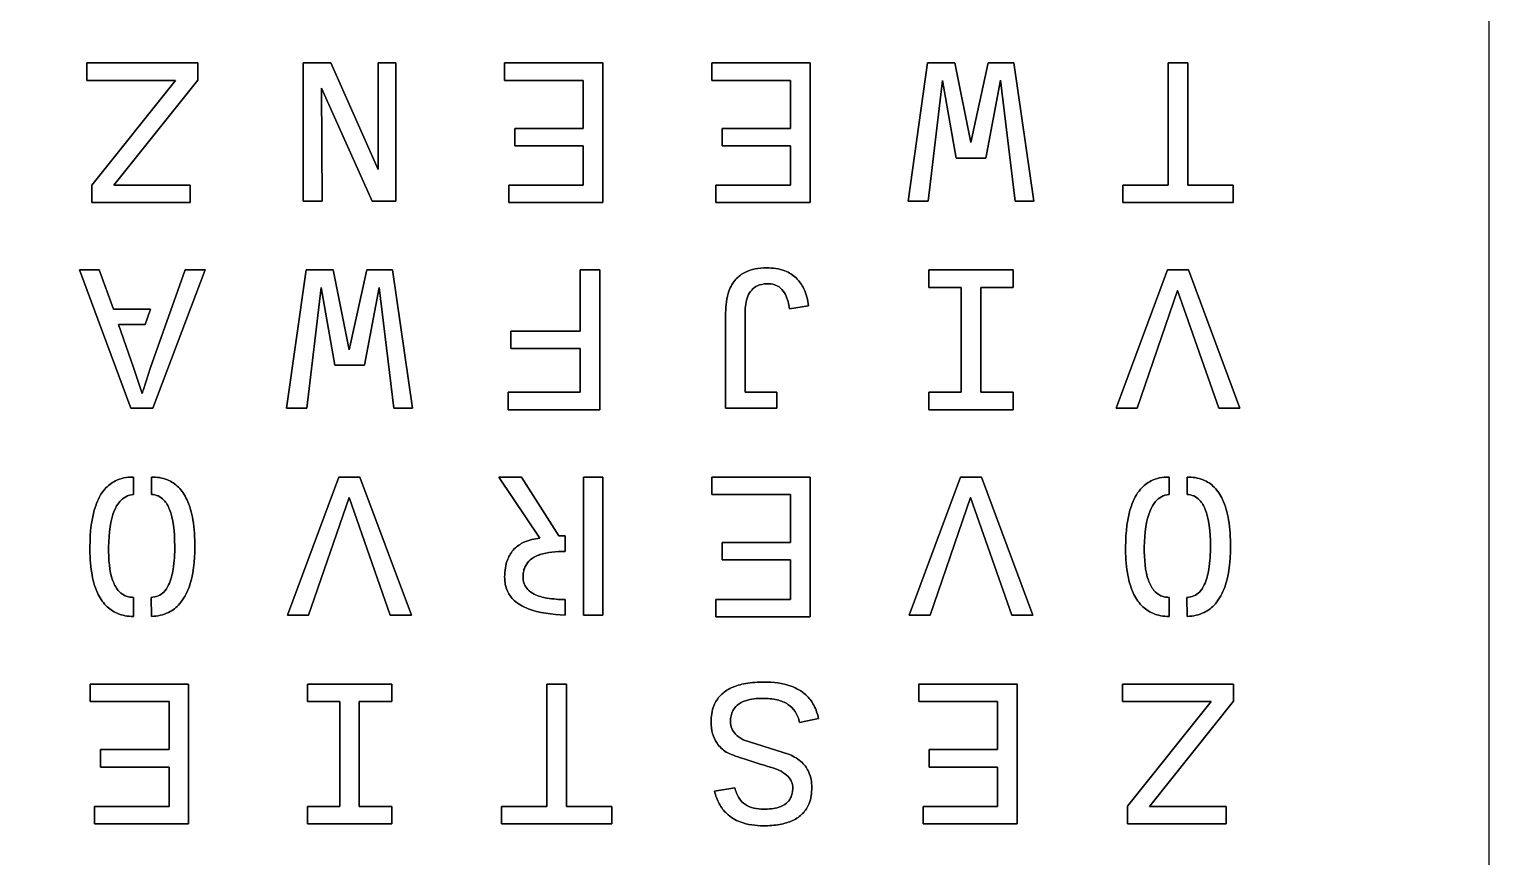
# Model space of a CAD drawing. Header units: millimetres. Extents: x -500 to 0, y -500 to 0.
# Drawn here: x -234.9 to 0, y -266.4 to -133.2 of the extents above; entities that cross this region are included whole.
import ezdxf

# ---------------------------------------------------------------- set-up
doc = ezdxf.new("R2010")
doc.units = ezdxf.units.MM
doc.layers.get('0').update_dxf_attribs({"linetype": 'CONTINUOUS'})

msp = doc.modelspace()

# ---------------------------------------------------------------- linework, layer by layer
for p, q in [((-218.54, -194.22), (-226.8, -171.98)), ((-226.8, -171.98), (-223.6, -171.98)), ((-223.6, -171.98), (-226.8, -171.98)), ((-226.8, -171.98), (-218.54, -194.22)), ((-223.6, -171.98), (-221.32, -178.27)), ((-221.32, -178.27), (-223.6, -171.98)), ((-215.38, -187.7), (-209.78, -171.98)), ((-209.78, -171.98), (-215.38, -187.7)), ((-206.55, -171.98), (-214.96, -194.22)), ((-214.96, -194.22), (-206.55, -171.98)), ((-209.78, -171.98), (-206.55, -171.98)), ((-206.55, -171.98), (-209.78, -171.98)), ((-221.32, -178.27), (-215.38, -178.27)), ((-215.38, -178.27), (-221.32, -178.27)), ((-215.38, -178.27), (-216.21, -180.74)), ((-216.21, -180.74), (-215.38, -178.27)), ((-109.45, -177.75), (-112.54, -178.26)), ((-112.54, -178.26), (-109.45, -177.75)), ((-216.21, -180.74), (-220.52, -180.74)), ((-220.52, -180.74), (-218.11, -187.7)), ((-218.11, -187.7), (-220.52, -180.74)), ((-220.52, -180.74), (-216.21, -180.74)), ((-122.81, -194.22), (-122.81, -178.9)), ((-122.81, -178.9), (-122.81, -194.22)), ((-119.67, -178.83), (-119.67, -191.65)), ((-119.67, -191.65), (-119.67, -178.83)), ((-218.11, -187.7), (-216.9, -191.2)), ((-216.9, -191.2), (-218.11, -187.7)), ((-216.51, -191.2), (-215.38, -187.7)), ((-215.38, -187.7), (-216.51, -191.2)), ((-119.67, -191.65), (-114.55, -191.65)), ((-114.55, -191.65), (-119.67, -191.65)), ((-114.55, -191.65), (-114.55, -194.22)), ((-114.55, -194.22), (-114.55, -191.65)), ((-214.96, -194.22), (-218.54, -194.22)), ((-218.54, -194.22), (-214.96, -194.22)), ((-114.55, -194.22), (-122.81, -194.22)), ((-122.81, -194.22), (-114.55, -194.22)), ((-218.11, -205.31), (-218.11, -208.11)), ((-218.11, -208.11), (-218.11, -205.31)), ((-215.21, -208.11), (-215.21, -205.31)), ((-215.21, -205.31), (-215.21, -208.11)), ((-152.7, -215.16), (-159.29, -205.31)), ((-159.29, -205.31), (-155.67, -205.31)), ((-155.67, -205.31), (-159.29, -205.31)), ((-159.29, -205.31), (-152.7, -215.16)), ((-155.67, -205.31), (-149.63, -214.79)), ((-149.63, -214.79), (-155.67, -205.31)), ((-51.45, -205.31), (-51.45, -208.11)), ((-51.45, -208.11), (-51.45, -205.31)), ((-48.54, -208.11), (-48.54, -205.31)), ((-48.54, -205.31), (-48.54, -208.11)), ((-149.63, -214.79), (-148.64, -214.79)), ((-148.64, -214.79), (-149.63, -214.79)), ((-148.64, -214.79), (-148.64, -217.28)), ((-148.64, -217.28), (-148.64, -214.79)), ((-218.11, -224.69), (-218.11, -227.76)), ((-218.11, -227.76), (-218.11, -224.69)), ((-215.21, -227.75), (-215.25, -224.69)), ((-215.25, -224.69), (-215.21, -227.75)), ((-148.64, -225.03), (-148.64, -227.53)), ((-148.64, -227.53), (-148.64, -225.03)), ((-51.45, -224.69), (-51.45, -227.76)), ((-51.45, -227.76), (-51.45, -224.69)), ((-48.54, -227.75), (-48.59, -224.69)), ((-48.59, -224.69), (-48.54, -227.75)), ((-107.86, -244.21), (-110.9, -244.83)), ((-110.9, -244.83), (-107.86, -244.21)), ((-119.97, -247.61), (-112.55, -249.99)), ((-112.55, -249.99), (-119.97, -247.61)), ((-124.61, -255.89), (-121.32, -255.32)), ((-121.32, -255.32), (-124.61, -255.89))]:
    msp.add_line(p, q)
for points in [[(-500, 0), (0, 0), (0, -500), (-500, -500)], [(0, 0), (0, -500), (-500, -500), (-500, 0)], [(-207.76, -138.64), (-225.6, -138.64), (-225.6, -141.46), (-211.33, -141.46), (-224.82, -158.31), (-224.82, -161.15), (-208.96, -161.15), (-208.96, -158.34), (-221.24, -158.34), (-207.76, -141.41)], [(-225.6, -138.64), (-207.76, -138.64), (-207.76, -141.41), (-221.24, -158.34), (-208.96, -158.34), (-208.96, -161.15), (-224.82, -161.15), (-224.82, -158.31), (-211.33, -141.46), (-225.6, -141.46)], [(-178.74, -155.81), (-186.33, -138.64), (-190.79, -138.64), (-190.79, -160.89), (-187.76, -160.89), (-187.86, -142.72), (-179.71, -160.89), (-175.89, -160.89), (-175.89, -138.64), (-178.72, -138.64)], [(-186.33, -138.64), (-178.74, -155.81), (-178.72, -138.64), (-175.89, -138.64), (-175.89, -160.89), (-179.71, -160.89), (-187.86, -142.72), (-187.76, -160.89), (-190.79, -160.89), (-190.79, -138.64)], [(-142.55, -161.15), (-142.55, -138.64), (-158.38, -138.64), (-158.38, -141.46), (-145.71, -141.46), (-145.71, -149.19), (-156.72, -149.19), (-156.72, -152.01), (-145.71, -152.01), (-145.71, -158.34), (-157.71, -158.34), (-157.71, -161.15)], [(-142.55, -138.64), (-142.55, -161.15), (-157.71, -161.15), (-157.71, -158.34), (-145.71, -158.34), (-145.71, -152.01), (-156.72, -152.01), (-156.72, -149.19), (-145.71, -149.19), (-145.71, -141.46), (-158.38, -141.46), (-158.38, -138.64)], [(-109.22, -161.15), (-109.22, -138.64), (-125.05, -138.64), (-125.05, -141.46), (-112.37, -141.46), (-112.37, -149.19), (-123.39, -149.19), (-123.39, -152.01), (-112.37, -152.01), (-112.37, -158.34), (-124.38, -158.34), (-124.38, -161.15)], [(-109.22, -138.64), (-109.22, -161.15), (-124.38, -161.15), (-124.38, -158.34), (-112.37, -158.34), (-112.37, -152.01), (-123.39, -152.01), (-123.39, -149.19), (-112.37, -149.19), (-112.37, -141.46), (-125.05, -141.46), (-125.05, -138.64)], [(-85.94, -138.64), (-90.32, -138.64), (-93.46, -160.89), (-90.23, -160.89), (-87.91, -141.48), (-85.7, -154), (-80.92, -154), (-78.56, -141.45), (-76.22, -160.89), (-73.22, -160.89), (-76.44, -138.64), (-80.56, -138.64), (-83.37, -151.49)], [(-90.32, -138.64), (-85.94, -138.64), (-83.37, -151.49), (-80.56, -138.64), (-76.44, -138.64), (-73.22, -160.89), (-76.22, -160.89), (-78.56, -141.45), (-80.92, -154), (-85.7, -154), (-87.91, -141.48), (-90.23, -160.89), (-93.46, -160.89)], [(-51.58, -138.64), (-51.58, -158.34), (-58.88, -158.34), (-58.88, -161.15), (-41.14, -161.15), (-41.14, -158.34), (-48.44, -158.34), (-48.44, -138.64)], [(-51.58, -158.34), (-51.58, -138.64), (-48.44, -138.64), (-48.44, -158.34), (-41.14, -158.34), (-41.14, -161.15), (-58.88, -161.15), (-58.88, -158.34)], [(-185.94, -171.98), (-190.32, -171.98), (-193.46, -194.22), (-190.23, -194.22), (-187.91, -174.81), (-185.7, -187.33), (-180.92, -187.33), (-178.56, -174.78), (-176.22, -194.22), (-173.22, -194.22), (-176.44, -171.98), (-180.56, -171.98), (-183.37, -184.82)], [(-190.32, -171.98), (-185.94, -171.98), (-183.37, -184.82), (-180.56, -171.98), (-176.44, -171.98), (-173.22, -194.22), (-176.22, -194.22), (-178.56, -174.78), (-180.92, -187.33), (-185.7, -187.33), (-187.91, -174.81), (-190.23, -194.22), (-193.46, -194.22)], [(-146.24, -184.64), (-146.24, -191.67), (-157.78, -191.67), (-157.78, -194.49), (-143.08, -194.49), (-143.08, -171.98), (-146.24, -171.98), (-146.24, -181.82), (-157.38, -181.82), (-157.38, -184.64)], [(-146.24, -191.67), (-146.24, -184.64), (-157.38, -184.64), (-157.38, -181.82), (-146.24, -181.82), (-146.24, -171.98), (-143.08, -171.98), (-143.08, -194.49), (-157.78, -194.49), (-157.78, -191.67)], [(-90.12, -194.49), (-76.55, -194.49), (-76.55, -191.67), (-81.76, -191.67), (-81.76, -174.79), (-76.55, -174.79), (-76.55, -171.98), (-90.12, -171.98), (-90.12, -174.79), (-84.91, -174.79), (-84.91, -191.67), (-90.12, -191.67)], [(-76.55, -194.49), (-90.12, -194.49), (-90.12, -191.67), (-84.91, -191.67), (-84.91, -174.79), (-90.12, -174.79), (-90.12, -171.98), (-76.55, -171.98), (-76.55, -174.79), (-81.76, -174.79), (-81.76, -191.67), (-76.55, -191.67)], [(-48.31, -171.98), (-51.71, -171.98), (-59.96, -194.22), (-56.59, -194.22), (-50.07, -175.29), (-43.43, -194.22), (-40.05, -194.22)], [(-51.71, -171.98), (-48.31, -171.98), (-40.05, -194.22), (-43.43, -194.22), (-50.07, -175.29), (-56.59, -194.22), (-59.96, -194.22)], [(-181.65, -205.31), (-185.04, -205.31), (-193.3, -227.56), (-189.92, -227.56), (-183.4, -208.63), (-176.77, -227.56), (-173.38, -227.56)], [(-185.04, -205.31), (-181.65, -205.31), (-173.38, -227.56), (-176.77, -227.56), (-183.4, -208.63), (-189.92, -227.56), (-193.3, -227.56)], [(-142.55, -205.31), (-145.68, -205.31), (-145.68, -227.56), (-142.55, -227.56)], [(-145.68, -205.31), (-142.55, -205.31), (-142.55, -227.56), (-145.68, -227.56)], [(-109.22, -227.82), (-109.22, -205.31), (-125.05, -205.31), (-125.05, -208.12), (-112.37, -208.12), (-112.37, -215.86), (-123.39, -215.86), (-123.39, -218.67), (-112.37, -218.67), (-112.37, -225.01), (-124.38, -225.01), (-124.38, -227.82)], [(-109.22, -205.31), (-109.22, -227.82), (-124.38, -227.82), (-124.38, -225.01), (-112.37, -225.01), (-112.37, -218.67), (-123.39, -218.67), (-123.39, -215.86), (-112.37, -215.86), (-112.37, -208.12), (-125.05, -208.12), (-125.05, -205.31)], [(-81.65, -205.31), (-85.04, -205.31), (-93.3, -227.56), (-89.92, -227.56), (-83.4, -208.63), (-76.77, -227.56), (-73.38, -227.56)], [(-85.04, -205.31), (-81.65, -205.31), (-73.38, -227.56), (-76.77, -227.56), (-83.4, -208.63), (-89.92, -227.56), (-93.3, -227.56)], [(-209.22, -261.15), (-209.22, -238.64), (-225.05, -238.64), (-225.05, -241.46), (-212.37, -241.46), (-212.37, -249.19), (-223.39, -249.19), (-223.39, -252.01), (-212.37, -252.01), (-212.37, -258.34), (-224.38, -258.34), (-224.38, -261.15)], [(-209.22, -238.64), (-209.22, -261.15), (-224.38, -261.15), (-224.38, -258.34), (-212.37, -258.34), (-212.37, -252.01), (-223.39, -252.01), (-223.39, -249.19), (-212.37, -249.19), (-212.37, -241.46), (-225.05, -241.46), (-225.05, -238.64)], [(-190.12, -261.15), (-176.55, -261.15), (-176.55, -258.34), (-181.76, -258.34), (-181.76, -241.46), (-176.55, -241.46), (-176.55, -238.64), (-190.12, -238.64), (-190.12, -241.46), (-184.91, -241.46), (-184.91, -258.34), (-190.12, -258.34)], [(-176.55, -261.15), (-190.12, -261.15), (-190.12, -258.34), (-184.91, -258.34), (-184.91, -241.46), (-190.12, -241.46), (-190.12, -238.64), (-176.55, -238.64), (-176.55, -241.46), (-181.76, -241.46), (-181.76, -258.34), (-176.55, -258.34)], [(-151.58, -238.64), (-151.58, -258.34), (-158.88, -258.34), (-158.88, -261.15), (-141.14, -261.15), (-141.14, -258.34), (-148.44, -258.34), (-148.44, -238.64)], [(-151.58, -258.34), (-151.58, -238.64), (-148.44, -238.64), (-148.44, -258.34), (-141.14, -258.34), (-141.14, -261.15), (-158.88, -261.15), (-158.88, -258.34)], [(-75.89, -261.15), (-75.89, -238.64), (-91.71, -238.64), (-91.71, -241.46), (-79.04, -241.46), (-79.04, -249.19), (-90.05, -249.19), (-90.05, -252.01), (-79.04, -252.01), (-79.04, -258.34), (-91.04, -258.34), (-91.04, -261.15)], [(-75.89, -238.64), (-75.89, -261.15), (-91.04, -261.15), (-91.04, -258.34), (-79.04, -258.34), (-79.04, -252.01), (-90.05, -252.01), (-90.05, -249.19), (-79.04, -249.19), (-79.04, -241.46), (-91.71, -241.46), (-91.71, -238.64)], [(-41.09, -238.64), (-58.93, -238.64), (-58.93, -241.46), (-44.66, -241.46), (-58.15, -258.31), (-58.15, -261.15), (-42.29, -261.15), (-42.29, -258.34), (-54.58, -258.34), (-41.09, -241.41)], [(-58.93, -238.64), (-41.09, -238.64), (-41.09, -241.41), (-54.58, -258.34), (-42.29, -258.34), (-42.29, -261.15), (-58.15, -261.15), (-58.15, -258.31), (-44.66, -241.46), (-58.93, -241.46)]]:
    msp.add_lwpolyline(points, close=True)
for points, knots in [([(-122.81, -178.9), (-122.81, -177.72), (-122.67, -176.48), (-122.02, -174.67), (-121.66, -174.02), (-120.72, -172.99), (-120.2, -172.61), (-119.13, -172.09), (-118.6, -171.92), (-117.46, -171.7), (-116.83, -171.65), (-116.21, -171.65)], [0, 0, 0, 0, 0.353355, 0.353355, 0.576738, 0.576738, 0.772105, 0.772105, 0.93553, 0.93553, 1.12124, 1.12124, 1.12124, 1.12124]), ([(-116.21, -171.65), (-116.83, -171.65), (-117.46, -171.7), (-118.6, -171.92), (-119.13, -172.09), (-120.2, -172.61), (-120.72, -172.99), (-121.66, -174.02), (-122.02, -174.67), (-122.67, -176.48), (-122.81, -177.72), (-122.81, -178.9)], [-1.12124, -1.12124, -1.12124, -1.12124, -0.93553, -0.93553, -0.772105, -0.772105, -0.576738, -0.576738, -0.353355, -0.353355, 0, 0, 0, 0]), ([(-116.21, -171.65), (-115.21, -171.64), (-114.2, -171.77), (-112.59, -172.39), (-111.99, -172.77), (-110.95, -173.77), (-110.54, -174.36), (-109.83, -175.87), (-109.59, -176.81), (-109.45, -177.75)], [0, 0, 0, 0, 0.298988, 0.298988, 0.516738, 0.516738, 0.73238, 0.73238, 1.016017, 1.016017, 1.016017, 1.016017]), ([(-109.45, -177.75), (-109.59, -176.81), (-109.83, -175.87), (-110.54, -174.36), (-110.95, -173.77), (-111.99, -172.77), (-112.59, -172.39), (-114.2, -171.77), (-115.21, -171.64), (-116.21, -171.65)], [-1.016017, -1.016017, -1.016017, -1.016017, -0.73238, -0.73238, -0.516738, -0.516738, -0.298988, -0.298988, 0, 0, 0, 0]), ([(-116.23, -174.21), (-116.73, -174.23), (-117.23, -174.33), (-118.04, -174.7), (-118.35, -174.92), (-118.89, -175.51), (-119.09, -175.85), (-119.56, -177), (-119.67, -177.91), (-119.67, -178.83)], [0, 0, 0, 0, 0.1504448, 0.1504448, 0.2669696, 0.2669696, 0.3880434, 0.3880434, 0.6371017, 0.6371017, 0.6371017, 0.6371017]), ([(-119.67, -178.83), (-119.67, -177.91), (-119.56, -177), (-119.09, -175.85), (-118.89, -175.51), (-118.35, -174.92), (-118.04, -174.7), (-117.23, -174.33), (-116.73, -174.23), (-116.23, -174.21)], [-0.6371017, -0.6371017, -0.6371017, -0.6371017, -0.3880434, -0.3880434, -0.2669696, -0.2669696, -0.1504448, -0.1504448, 0, 0, 0, 0]), ([(-112.54, -178.26), (-112.64, -177.49), (-112.83, -176.66), (-113.39, -175.56), (-113.65, -175.19), (-114.25, -174.65), (-114.56, -174.48), (-115.33, -174.22), (-115.78, -174.18), (-116.23, -174.21)], [0, 0, 0, 0, 0.234979, 0.234979, 0.3687896, 0.3687896, 0.4771849, 0.4771849, 0.6116987, 0.6116987, 0.6116987, 0.6116987]), ([(-116.23, -174.21), (-115.78, -174.18), (-115.33, -174.22), (-114.56, -174.48), (-114.25, -174.65), (-113.65, -175.19), (-113.39, -175.56), (-112.83, -176.66), (-112.64, -177.49), (-112.54, -178.26)], [-0.6116987, -0.6116987, -0.6116987, -0.6116987, -0.4771849, -0.4771849, -0.3687896, -0.3687896, -0.234979, -0.234979, 0, 0, 0, 0]), ([(-216.9, -191.2), (-216.87, -191.32), (-216.83, -191.46), (-216.76, -191.67), (-216.73, -191.77), (-216.71, -191.85)], [0, 0, 0, 0, 0.0390225, 0.0390225, 0.06417318, 0.06417318, 0.06417318, 0.06417318]), ([(-216.71, -191.85), (-216.73, -191.77), (-216.76, -191.67), (-216.83, -191.46), (-216.87, -191.32), (-216.9, -191.2)], [-0.06417318, -0.06417318, -0.06417318, -0.06417318, -0.0390225, -0.0390225, 0, 0, 0, 0]), ([(-216.71, -191.85), (-216.68, -191.77), (-216.65, -191.67), (-216.58, -191.46), (-216.54, -191.32), (-216.51, -191.2)], [0, 0, 0, 0, 0.02550692, 0.02550692, 0.06508214, 0.06508214, 0.06508214, 0.06508214]), ([(-216.51, -191.2), (-216.54, -191.32), (-216.58, -191.46), (-216.65, -191.67), (-216.68, -191.77), (-216.71, -191.85)], [-0.06508214, -0.06508214, -0.06508214, -0.06508214, -0.02550692, -0.02550692, 0, 0, 0, 0]), ([(-225.11, -216.54), (-225.1, -214.21), (-224.86, -211.87), (-223.84, -208.97), (-223.38, -208.04), (-222.23, -206.72), (-221.66, -206.26), (-220.57, -205.72), (-220.12, -205.57), (-219.15, -205.36), (-218.63, -205.31), (-218.11, -205.31)], [0, 0, 0, 0, 0.69918, 0.69918, 1.043114, 1.043114, 1.293867, 1.293867, 1.456704, 1.456704, 1.632439, 1.632439, 1.632439, 1.632439]), ([(-218.11, -205.31), (-218.63, -205.31), (-219.15, -205.36), (-220.12, -205.57), (-220.57, -205.72), (-221.66, -206.26), (-222.23, -206.72), (-223.38, -208.04), (-223.84, -208.97), (-224.86, -211.87), (-225.1, -214.21), (-225.11, -216.54)], [-1.632439, -1.632439, -1.632439, -1.632439, -1.456704, -1.456704, -1.293867, -1.293867, -1.043114, -1.043114, -0.69918, -0.69918, 0, 0, 0, 0]), ([(-215.21, -205.31), (-214.33, -205.31), (-213.46, -205.44), (-211.97, -206.05), (-211.38, -206.44), (-210.29, -207.52), (-209.86, -208.19), (-209.03, -209.93), (-208.73, -211.08), (-208.3, -213.61), (-208.22, -215.11), (-208.23, -216.54)], [0, 0, 0, 0, 0.263516, 0.263516, 0.482109, 0.482109, 0.720804, 0.720804, 1.061313, 1.061313, 1.492251, 1.492251, 1.492251, 1.492251]), ([(-208.23, -216.54), (-208.22, -215.11), (-208.3, -213.61), (-208.73, -211.08), (-209.03, -209.93), (-209.86, -208.19), (-210.29, -207.52), (-211.38, -206.44), (-211.97, -206.05), (-213.46, -205.44), (-214.33, -205.31), (-215.21, -205.31)], [-1.492251, -1.492251, -1.492251, -1.492251, -1.061313, -1.061313, -0.720804, -0.720804, -0.482109, -0.482109, -0.263516, -0.263516, 0, 0, 0, 0]), ([(-58.45, -216.54), (-58.43, -214.21), (-58.2, -211.87), (-57.18, -208.97), (-56.71, -208.04), (-55.56, -206.72), (-55, -206.26), (-53.91, -205.72), (-53.46, -205.57), (-52.48, -205.36), (-51.96, -205.31), (-51.45, -205.31)], [0, 0, 0, 0, 0.69918, 0.69918, 1.043114, 1.043114, 1.293867, 1.293867, 1.456704, 1.456704, 1.632439, 1.632439, 1.632439, 1.632439]), ([(-51.45, -205.31), (-51.96, -205.31), (-52.48, -205.36), (-53.46, -205.57), (-53.91, -205.72), (-55, -206.26), (-55.56, -206.72), (-56.71, -208.04), (-57.18, -208.97), (-58.2, -211.87), (-58.43, -214.21), (-58.45, -216.54)], [-1.632439, -1.632439, -1.632439, -1.632439, -1.456704, -1.456704, -1.293867, -1.293867, -1.043114, -1.043114, -0.69918, -0.69918, 0, 0, 0, 0]), ([(-48.54, -205.31), (-47.67, -205.31), (-46.79, -205.44), (-45.3, -206.05), (-44.71, -206.44), (-43.63, -207.52), (-43.19, -208.19), (-42.36, -209.93), (-42.06, -211.08), (-41.63, -213.61), (-41.56, -215.11), (-41.56, -216.54)], [0, 0, 0, 0, 0.263516, 0.263516, 0.482109, 0.482109, 0.720804, 0.720804, 1.061313, 1.061313, 1.492251, 1.492251, 1.492251, 1.492251]), ([(-41.56, -216.54), (-41.56, -215.11), (-41.63, -213.61), (-42.06, -211.08), (-42.36, -209.93), (-43.19, -208.19), (-43.63, -207.52), (-44.71, -206.44), (-45.3, -206.05), (-46.79, -205.44), (-47.67, -205.31), (-48.54, -205.31)], [-1.492251, -1.492251, -1.492251, -1.492251, -1.061313, -1.061313, -0.720804, -0.720804, -0.482109, -0.482109, -0.263516, -0.263516, 0, 0, 0, 0]), ([(-218.11, -208.11), (-218.55, -208.16), (-218.96, -208.27), (-219.72, -208.68), (-220.04, -208.95), (-220.69, -209.7), (-220.97, -210.22), (-221.8, -212.24), (-222.07, -214.26), (-222.1, -216.59)], [0, 0, 0, 0, 0.1315762, 0.1315762, 0.2578785, 0.2578785, 0.4298656, 0.4298656, 0.9131608, 0.9131608, 0.9131608, 0.9131608]), ([(-222.1, -216.59), (-222.07, -214.26), (-221.8, -212.24), (-220.97, -210.22), (-220.69, -209.7), (-220.04, -208.95), (-219.72, -208.68), (-218.96, -208.27), (-218.55, -208.16), (-218.11, -208.11)], [-0.9131608, -0.9131608, -0.9131608, -0.9131608, -0.4298656, -0.4298656, -0.2578785, -0.2578785, -0.1315762, -0.1315762, 0, 0, 0, 0]), ([(-211.46, -216.42), (-211.47, -214.06), (-211.71, -212), (-212.52, -209.98), (-212.81, -209.45), (-213.47, -208.75), (-213.77, -208.52), (-214.46, -208.21), (-214.83, -208.13), (-215.21, -208.11)], [0, 0, 0, 0, 0.709158, 0.709158, 0.969419, 0.969419, 1.138284, 1.138284, 1.307456, 1.307456, 1.307456, 1.307456]), ([(-215.21, -208.11), (-214.83, -208.13), (-214.46, -208.21), (-213.77, -208.52), (-213.47, -208.75), (-212.81, -209.45), (-212.52, -209.98), (-211.71, -212), (-211.47, -214.06), (-211.46, -216.42)], [-1.307456, -1.307456, -1.307456, -1.307456, -1.138284, -1.138284, -0.969419, -0.969419, -0.709158, -0.709158, 0, 0, 0, 0]), ([(-51.45, -208.11), (-51.88, -208.16), (-52.3, -208.27), (-53.05, -208.68), (-53.37, -208.95), (-54.02, -209.7), (-54.3, -210.22), (-55.13, -212.24), (-55.4, -214.26), (-55.44, -216.59)], [0, 0, 0, 0, 0.1315762, 0.1315762, 0.2578785, 0.2578785, 0.4298656, 0.4298656, 0.9131608, 0.9131608, 0.9131608, 0.9131608]), ([(-55.44, -216.59), (-55.4, -214.26), (-55.13, -212.24), (-54.3, -210.22), (-54.02, -209.7), (-53.37, -208.95), (-53.05, -208.68), (-52.3, -208.27), (-51.88, -208.16), (-51.45, -208.11)], [-0.9131608, -0.9131608, -0.9131608, -0.9131608, -0.4298656, -0.4298656, -0.2578785, -0.2578785, -0.1315762, -0.1315762, 0, 0, 0, 0]), ([(-44.8, -216.42), (-44.8, -214.06), (-45.04, -212), (-45.85, -209.98), (-46.15, -209.45), (-46.81, -208.75), (-47.11, -208.52), (-47.8, -208.21), (-48.16, -208.13), (-48.54, -208.11)], [0, 0, 0, 0, 0.709158, 0.709158, 0.969419, 0.969419, 1.138284, 1.138284, 1.307456, 1.307456, 1.307456, 1.307456]), ([(-48.54, -208.11), (-48.16, -208.13), (-47.8, -208.21), (-47.11, -208.52), (-46.81, -208.75), (-46.15, -209.45), (-45.85, -209.98), (-45.04, -212), (-44.8, -214.06), (-44.8, -216.42)], [-1.307456, -1.307456, -1.307456, -1.307456, -1.138284, -1.138284, -0.969419, -0.969419, -0.709158, -0.709158, 0, 0, 0, 0]), ([(-158.37, -221.4), (-158.36, -220.44), (-158.23, -219.45), (-157.63, -217.93), (-157.28, -217.37), (-156.37, -216.43), (-155.85, -216.08), (-154.47, -215.44), (-153.58, -215.25), (-152.7, -215.16)], [0, 0, 0, 0, 0.2891878, 0.2891878, 0.4897774, 0.4897774, 0.6806888, 0.6806888, 0.9457336, 0.9457336, 0.9457336, 0.9457336]), ([(-152.7, -215.16), (-153.58, -215.25), (-154.47, -215.44), (-155.85, -216.08), (-156.37, -216.43), (-157.28, -217.37), (-157.63, -217.93), (-158.23, -219.45), (-158.36, -220.44), (-158.37, -221.4)], [-0.9457336, -0.9457336, -0.9457336, -0.9457336, -0.6806888, -0.6806888, -0.4897774, -0.4897774, -0.2891878, -0.2891878, 0, 0, 0, 0]), ([(-218.11, -227.76), (-219.01, -227.75), (-219.9, -227.6), (-221.42, -226.95), (-222.02, -226.53), (-223.12, -225.4), (-223.56, -224.69), (-224.36, -222.94), (-224.65, -221.82), (-225.05, -219.36), (-225.12, -217.92), (-225.11, -216.54)], [0, 0, 0, 0, 0.270083, 0.270083, 0.495004, 0.495004, 0.742265, 0.742265, 1.074385, 1.074385, 1.489783, 1.489783, 1.489783, 1.489783]), ([(-225.11, -216.54), (-225.12, -217.92), (-225.05, -219.36), (-224.65, -221.82), (-224.36, -222.94), (-223.56, -224.69), (-223.12, -225.4), (-222.02, -226.53), (-221.42, -226.95), (-219.9, -227.6), (-219.01, -227.75), (-218.11, -227.76)], [-1.489783, -1.489783, -1.489783, -1.489783, -1.074385, -1.074385, -0.742265, -0.742265, -0.495004, -0.495004, -0.270083, -0.270083, 0, 0, 0, 0]), ([(-222.1, -216.59), (-222.13, -218.6), (-221.96, -220.49), (-221.25, -222.52), (-220.96, -223.09), (-220.29, -223.88), (-219.97, -224.15), (-219.37, -224.46), (-219.14, -224.54), (-218.64, -224.65), (-218.38, -224.68), (-218.11, -224.69)], [0, 0, 0, 0, 0.604801, 0.604801, 0.848009, 0.848009, 1.014454, 1.014454, 1.112335, 1.112335, 1.215922, 1.215922, 1.215922, 1.215922]), ([(-218.11, -224.69), (-218.38, -224.68), (-218.64, -224.65), (-219.14, -224.54), (-219.37, -224.46), (-219.97, -224.15), (-220.29, -223.88), (-220.96, -223.09), (-221.25, -222.52), (-221.96, -220.49), (-222.13, -218.6), (-222.1, -216.59)], [-1.215922, -1.215922, -1.215922, -1.215922, -1.112335, -1.112335, -1.014454, -1.014454, -0.848009, -0.848009, -0.604801, -0.604801, 0, 0, 0, 0]), ([(-215.25, -224.69), (-214.86, -224.68), (-214.48, -224.6), (-213.78, -224.3), (-213.49, -224.09), (-212.91, -223.5), (-212.66, -223.1), (-212.08, -221.92), (-211.86, -221.01), (-211.52, -218.96), (-211.46, -217.64), (-211.46, -216.42)], [0, 0, 0, 0, 0.1184681, 0.1184681, 0.2271171, 0.2271171, 0.3658479, 0.3658479, 0.6229708, 0.6229708, 0.9919335, 0.9919335, 0.9919335, 0.9919335]), ([(-211.46, -216.42), (-211.46, -217.64), (-211.52, -218.96), (-211.86, -221.01), (-212.08, -221.92), (-212.66, -223.1), (-212.91, -223.5), (-213.49, -224.09), (-213.78, -224.3), (-214.48, -224.6), (-214.86, -224.68), (-215.25, -224.69)], [-0.9919335, -0.9919335, -0.9919335, -0.9919335, -0.6229708, -0.6229708, -0.3658479, -0.3658479, -0.2271171, -0.2271171, -0.1184681, -0.1184681, 0, 0, 0, 0]), ([(-208.23, -216.54), (-208.24, -218.83), (-208.48, -221.12), (-209.51, -224.01), (-209.99, -224.94), (-211.18, -226.3), (-211.77, -226.77), (-212.88, -227.31), (-213.31, -227.46), (-214.23, -227.68), (-214.72, -227.74), (-215.21, -227.75)], [0, 0, 0, 0, 0.686639, 0.686639, 1.035452, 1.035452, 1.296115, 1.296115, 1.450915, 1.450915, 1.616991, 1.616991, 1.616991, 1.616991]), ([(-215.21, -227.75), (-214.72, -227.74), (-214.23, -227.68), (-213.31, -227.46), (-212.88, -227.31), (-211.77, -226.77), (-211.18, -226.3), (-209.99, -224.94), (-209.51, -224.01), (-208.48, -221.12), (-208.24, -218.83), (-208.23, -216.54)], [-1.616991, -1.616991, -1.616991, -1.616991, -1.450915, -1.450915, -1.296115, -1.296115, -1.035452, -1.035452, -0.686639, -0.686639, 0, 0, 0, 0]), ([(-148.64, -217.28), (-150.07, -217.27), (-151.5, -217.4), (-153.25, -218), (-153.8, -218.27), (-154.58, -218.94), (-154.84, -219.27), (-155.16, -219.89), (-155.25, -220.14), (-155.37, -220.67), (-155.41, -220.95), (-155.41, -221.24)], [0, 0, 0, 0, 0.4268737, 0.4268737, 0.6296497, 0.6296497, 0.776579, 0.776579, 0.8667437, 0.8667437, 0.9633916, 0.9633916, 0.9633916, 0.9633916]), ([(-155.41, -221.24), (-155.41, -220.95), (-155.37, -220.67), (-155.25, -220.14), (-155.16, -219.89), (-154.84, -219.27), (-154.58, -218.94), (-153.8, -218.27), (-153.25, -218), (-151.5, -217.4), (-150.07, -217.27), (-148.64, -217.28)], [-0.9633916, -0.9633916, -0.9633916, -0.9633916, -0.8667437, -0.8667437, -0.776579, -0.776579, -0.6296497, -0.6296497, -0.4268737, -0.4268737, 0, 0, 0, 0]), ([(-51.45, -227.76), (-52.35, -227.75), (-53.24, -227.6), (-54.75, -226.95), (-55.36, -226.53), (-56.45, -225.4), (-56.89, -224.69), (-57.69, -222.94), (-57.98, -221.82), (-58.38, -219.36), (-58.46, -217.92), (-58.45, -216.54)], [0, 0, 0, 0, 0.270083, 0.270083, 0.495004, 0.495004, 0.742265, 0.742265, 1.074385, 1.074385, 1.489783, 1.489783, 1.489783, 1.489783]), ([(-58.45, -216.54), (-58.46, -217.92), (-58.38, -219.36), (-57.98, -221.82), (-57.69, -222.94), (-56.89, -224.69), (-56.45, -225.4), (-55.36, -226.53), (-54.75, -226.95), (-53.24, -227.6), (-52.35, -227.75), (-51.45, -227.76)], [-1.489783, -1.489783, -1.489783, -1.489783, -1.074385, -1.074385, -0.742265, -0.742265, -0.495004, -0.495004, -0.270083, -0.270083, 0, 0, 0, 0]), ([(-55.44, -216.59), (-55.46, -218.6), (-55.3, -220.49), (-54.58, -222.52), (-54.29, -223.09), (-53.62, -223.88), (-53.3, -224.15), (-52.7, -224.46), (-52.47, -224.54), (-51.97, -224.65), (-51.71, -224.68), (-51.45, -224.69)], [0, 0, 0, 0, 0.604801, 0.604801, 0.848009, 0.848009, 1.014454, 1.014454, 1.112335, 1.112335, 1.215922, 1.215922, 1.215922, 1.215922]), ([(-51.45, -224.69), (-51.71, -224.68), (-51.97, -224.65), (-52.47, -224.54), (-52.7, -224.46), (-53.3, -224.15), (-53.62, -223.88), (-54.29, -223.09), (-54.58, -222.52), (-55.3, -220.49), (-55.46, -218.6), (-55.44, -216.59)], [-1.215922, -1.215922, -1.215922, -1.215922, -1.112335, -1.112335, -1.014454, -1.014454, -0.848009, -0.848009, -0.604801, -0.604801, 0, 0, 0, 0]), ([(-48.59, -224.69), (-48.19, -224.68), (-47.81, -224.6), (-47.12, -224.3), (-46.83, -224.09), (-46.25, -223.5), (-45.99, -223.1), (-45.42, -221.92), (-45.19, -221.01), (-44.86, -218.96), (-44.79, -217.64), (-44.8, -216.42)], [0, 0, 0, 0, 0.1184681, 0.1184681, 0.2271171, 0.2271171, 0.3658479, 0.3658479, 0.6229708, 0.6229708, 0.9919335, 0.9919335, 0.9919335, 0.9919335]), ([(-44.8, -216.42), (-44.79, -217.64), (-44.86, -218.96), (-45.19, -221.01), (-45.42, -221.92), (-45.99, -223.1), (-46.25, -223.5), (-46.83, -224.09), (-47.12, -224.3), (-47.81, -224.6), (-48.19, -224.68), (-48.59, -224.69)], [-0.9919335, -0.9919335, -0.9919335, -0.9919335, -0.6229708, -0.6229708, -0.3658479, -0.3658479, -0.2271171, -0.2271171, -0.1184681, -0.1184681, 0, 0, 0, 0]), ([(-41.56, -216.54), (-41.58, -218.83), (-41.82, -221.12), (-42.84, -224.01), (-43.32, -224.94), (-44.51, -226.3), (-45.11, -226.77), (-46.21, -227.31), (-46.64, -227.46), (-47.56, -227.68), (-48.05, -227.74), (-48.54, -227.75)], [0, 0, 0, 0, 0.686639, 0.686639, 1.035452, 1.035452, 1.296115, 1.296115, 1.450915, 1.450915, 1.616991, 1.616991, 1.616991, 1.616991]), ([(-48.54, -227.75), (-48.05, -227.74), (-47.56, -227.68), (-46.64, -227.46), (-46.21, -227.31), (-45.11, -226.77), (-44.51, -226.3), (-43.32, -224.94), (-42.84, -224.01), (-41.82, -221.12), (-41.58, -218.83), (-41.56, -216.54)], [-1.616991, -1.616991, -1.616991, -1.616991, -1.450915, -1.450915, -1.296115, -1.296115, -1.035452, -1.035452, -0.686639, -0.686639, 0, 0, 0, 0]), ([(-148.64, -227.53), (-150.74, -227.46), (-152.86, -227.19), (-155.39, -226.2), (-156.18, -225.77), (-157.28, -224.75), (-157.65, -224.26), (-158.07, -223.34), (-158.19, -222.98), (-158.34, -222.21), (-158.37, -221.81), (-158.37, -221.4)], [0, 0, 0, 0, 0.630738, 0.630738, 0.927892, 0.927892, 1.143137, 1.143137, 1.272335, 1.272335, 1.410512, 1.410512, 1.410512, 1.410512]), ([(-158.37, -221.4), (-158.37, -221.81), (-158.34, -222.21), (-158.19, -222.98), (-158.07, -223.34), (-157.65, -224.26), (-157.28, -224.75), (-156.18, -225.77), (-155.39, -226.2), (-152.86, -227.19), (-150.74, -227.46), (-148.64, -227.53)], [-1.410512, -1.410512, -1.410512, -1.410512, -1.272335, -1.272335, -1.143137, -1.143137, -0.927892, -0.927892, -0.630738, -0.630738, 0, 0, 0, 0]), ([(-155.41, -221.24), (-155.42, -221.67), (-155.37, -222.09), (-155.08, -222.84), (-154.89, -223.15), (-154.34, -223.72), (-154, -223.96), (-152.99, -224.48), (-152.26, -224.68), (-150.62, -224.97), (-149.6, -225.03), (-148.64, -225.03)], [0, 0, 0, 0, 0.1295701, 0.1295701, 0.2400498, 0.2400498, 0.3663458, 0.3663458, 0.5788006, 0.5788006, 0.8676463, 0.8676463, 0.8676463, 0.8676463]), ([(-148.64, -225.03), (-149.6, -225.03), (-150.62, -224.97), (-152.26, -224.68), (-152.99, -224.48), (-154, -223.96), (-154.34, -223.72), (-154.89, -223.15), (-155.08, -222.84), (-155.37, -222.09), (-155.42, -221.67), (-155.41, -221.24)], [-0.8676463, -0.8676463, -0.8676463, -0.8676463, -0.5788006, -0.5788006, -0.3663458, -0.3663458, -0.2400498, -0.2400498, -0.1295701, -0.1295701, 0, 0, 0, 0]), ([(-125.15, -244.74), (-125.15, -243.85), (-125.02, -242.95), (-124.44, -241.49), (-124.08, -240.93), (-123.12, -239.95), (-122.55, -239.56), (-121.18, -238.92), (-120.38, -238.7), (-118.61, -238.38), (-117.59, -238.31), (-116.61, -238.31)], [0, 0, 0, 0, 0.267913, 0.267913, 0.471292, 0.471292, 0.679361, 0.679361, 0.923412, 0.923412, 1.219407, 1.219407, 1.219407, 1.219407]), ([(-116.61, -238.31), (-117.59, -238.31), (-118.61, -238.38), (-120.38, -238.7), (-121.18, -238.92), (-122.55, -239.56), (-123.12, -239.95), (-124.08, -240.93), (-124.44, -241.49), (-125.02, -242.95), (-125.15, -243.85), (-125.15, -244.74)], [-1.219407, -1.219407, -1.219407, -1.219407, -0.923412, -0.923412, -0.679361, -0.679361, -0.471292, -0.471292, -0.267913, -0.267913, 0, 0, 0, 0]), ([(-116.61, -238.31), (-115.16, -238.31), (-113.64, -238.48), (-111.41, -239.29), (-110.6, -239.74), (-109.39, -240.85), (-108.96, -241.41), (-108.26, -242.72), (-108.01, -243.46), (-107.86, -244.21)], [0, 0, 0, 0, 0.434331, 0.434331, 0.711951, 0.711951, 0.926455, 0.926455, 1.15768, 1.15768, 1.15768, 1.15768]), ([(-107.86, -244.21), (-108.01, -243.46), (-108.26, -242.72), (-108.96, -241.41), (-109.39, -240.85), (-110.6, -239.74), (-111.41, -239.29), (-113.64, -238.48), (-115.16, -238.31), (-116.61, -238.31)], [-1.15768, -1.15768, -1.15768, -1.15768, -0.926455, -0.926455, -0.711951, -0.711951, -0.434331, -0.434331, 0, 0, 0, 0]), ([(-116.84, -240.94), (-117.75, -240.94), (-118.74, -241.03), (-120.09, -241.48), (-120.55, -241.71), (-121.24, -242.29), (-121.48, -242.6), (-121.79, -243.2), (-121.88, -243.47), (-122.01, -244.06), (-122.04, -244.38), (-122.04, -244.7)], [0, 0, 0, 0, 0.2730577, 0.2730577, 0.4250935, 0.4250935, 0.543417, 0.543417, 0.6291703, 0.6291703, 0.7237026, 0.7237026, 0.7237026, 0.7237026]), ([(-122.04, -244.7), (-122.04, -244.38), (-122.01, -244.06), (-121.88, -243.47), (-121.79, -243.2), (-121.48, -242.6), (-121.24, -242.29), (-120.55, -241.71), (-120.09, -241.48), (-118.74, -241.03), (-117.75, -240.94), (-116.84, -240.94)], [-0.7237026, -0.7237026, -0.7237026, -0.7237026, -0.6291703, -0.6291703, -0.543417, -0.543417, -0.4250935, -0.4250935, -0.2730577, -0.2730577, 0, 0, 0, 0]), ([(-110.9, -244.83), (-111.04, -244.2), (-111.27, -243.59), (-111.94, -242.6), (-112.33, -242.22), (-113.31, -241.57), (-113.9, -241.34), (-115.26, -241.01), (-116.06, -240.94), (-116.84, -240.94)], [0, 0, 0, 0, 0.1945061, 0.1945061, 0.3597535, 0.3597535, 0.5475501, 0.5475501, 0.7804861, 0.7804861, 0.7804861, 0.7804861]), ([(-116.84, -240.94), (-116.06, -240.94), (-115.26, -241.01), (-113.9, -241.34), (-113.31, -241.57), (-112.33, -242.22), (-111.94, -242.6), (-111.27, -243.59), (-111.04, -244.2), (-110.9, -244.83)], [-0.7804861, -0.7804861, -0.7804861, -0.7804861, -0.5475501, -0.5475501, -0.3597535, -0.3597535, -0.1945061, -0.1945061, 0, 0, 0, 0]), ([(-122.71, -249.59), (-123.3, -249.21), (-123.8, -248.74), (-124.52, -247.68), (-124.76, -247.17), (-125.08, -246.01), (-125.15, -245.37), (-125.15, -244.74)], [0, 0, 0, 0, 0.2104989, 0.2104989, 0.3826736, 0.3826736, 0.5718696, 0.5718696, 0.5718696, 0.5718696]), ([(-125.15, -244.74), (-125.15, -245.37), (-125.08, -246.01), (-124.76, -247.17), (-124.52, -247.68), (-123.8, -248.74), (-123.3, -249.21), (-122.71, -249.59)], [-0.5718696, -0.5718696, -0.5718696, -0.5718696, -0.3826736, -0.3826736, -0.2104989, -0.2104989, 0, 0, 0, 0]), ([(-122.04, -244.7), (-122.04, -245.08), (-121.97, -245.44), (-121.68, -246.13), (-121.48, -246.43), (-120.87, -247.07), (-120.43, -247.37), (-119.97, -247.61)], [0, 0, 0, 0, 0.1135666, 0.1135666, 0.2234755, 0.2234755, 0.3786335, 0.3786335, 0.3786335, 0.3786335]), ([(-119.97, -247.61), (-120.43, -247.37), (-120.87, -247.07), (-121.48, -246.43), (-121.68, -246.13), (-121.97, -245.44), (-122.04, -245.08), (-122.04, -244.7)], [-0.3786335, -0.3786335, -0.3786335, -0.3786335, -0.2234755, -0.2234755, -0.1135666, -0.1135666, 0, 0, 0, 0]), ([(-115.42, -252.06), (-116.93, -251.62), (-118.9, -251.02), (-121.56, -250.12), (-122.38, -249.8), (-122.71, -249.59)], [0, 0, 0, 0, 0.4719598, 0.4719598, 0.8286829, 0.8286829, 0.8286829, 0.8286829]), ([(-122.71, -249.59), (-122.38, -249.8), (-121.56, -250.12), (-118.9, -251.02), (-116.93, -251.62), (-115.42, -252.06)], [-0.8286829, -0.8286829, -0.8286829, -0.8286829, -0.4719598, -0.4719598, 0, 0, 0, 0]), ([(-112.55, -249.99), (-111.79, -250.3), (-111.08, -250.72), (-110.02, -251.74), (-109.66, -252.27), (-109.24, -253.23), (-109.13, -253.61), (-108.98, -254.43), (-108.95, -254.86), (-108.95, -255.29)], [0, 0, 0, 0, 0.2461331, 0.2461331, 0.4416927, 0.4416927, 0.5610916, 0.5610916, 0.690505, 0.690505, 0.690505, 0.690505]), ([(-108.95, -255.29), (-108.95, -254.86), (-108.98, -254.43), (-109.13, -253.61), (-109.24, -253.23), (-109.66, -252.27), (-110.02, -251.74), (-111.08, -250.72), (-111.79, -250.3), (-112.55, -249.99)], [-0.690505, -0.690505, -0.690505, -0.690505, -0.5610916, -0.5610916, -0.4416927, -0.4416927, -0.2461331, -0.2461331, 0, 0, 0, 0]), ([(-112.01, -255.35), (-112.01, -255.01), (-112.07, -254.68), (-112.33, -254.05), (-112.52, -253.78), (-113.08, -253.19), (-113.48, -252.91), (-114.37, -252.43), (-114.9, -252.23), (-115.42, -252.06)], [0, 0, 0, 0, 0.102421, 0.102421, 0.20311, 0.20311, 0.344773, 0.344773, 0.5082172, 0.5082172, 0.5082172, 0.5082172]), ([(-115.42, -252.06), (-114.9, -252.23), (-114.37, -252.43), (-113.48, -252.91), (-113.08, -253.19), (-112.52, -253.78), (-112.33, -254.05), (-112.07, -254.68), (-112.01, -255.01), (-112.01, -255.35)], [-0.5082172, -0.5082172, -0.5082172, -0.5082172, -0.344773, -0.344773, -0.20311, -0.20311, -0.102421, -0.102421, 0, 0, 0, 0]), ([(-116.71, -261.45), (-117.97, -261.45), (-119.27, -261.29), (-121.27, -260.53), (-122, -260.09), (-123.11, -259.04), (-123.51, -258.51), (-124.18, -257.28), (-124.43, -256.59), (-124.61, -255.89)], [0, 0, 0, 0, 0.379503, 0.379503, 0.639376, 0.639376, 0.839343, 0.839343, 1.057555, 1.057555, 1.057555, 1.057555]), ([(-124.61, -255.89), (-124.43, -256.59), (-124.18, -257.28), (-123.51, -258.51), (-123.11, -259.04), (-122, -260.09), (-121.27, -260.53), (-119.27, -261.29), (-117.97, -261.45), (-116.71, -261.45)], [-1.057555, -1.057555, -1.057555, -1.057555, -0.839343, -0.839343, -0.639376, -0.639376, -0.379503, -0.379503, 0, 0, 0, 0]), ([(-121.32, -255.32), (-121.19, -255.92), (-120.98, -256.52), (-120.37, -257.43), (-120.04, -257.77), (-119.22, -258.32), (-118.75, -258.5), (-117.75, -258.74), (-117.22, -258.79), (-116.69, -258.79)], [0, 0, 0, 0, 0.186205, 0.186205, 0.3307958, 0.3307958, 0.4813256, 0.4813256, 0.6389833, 0.6389833, 0.6389833, 0.6389833]), ([(-116.69, -258.79), (-117.22, -258.79), (-117.75, -258.74), (-118.75, -258.5), (-119.22, -258.32), (-120.04, -257.77), (-120.37, -257.43), (-120.98, -256.52), (-121.19, -255.92), (-121.32, -255.32)], [-0.6389833, -0.6389833, -0.6389833, -0.6389833, -0.4813256, -0.4813256, -0.3307958, -0.3307958, -0.186205, -0.186205, 0, 0, 0, 0]), ([(-108.95, -255.29), (-108.95, -256.17), (-109.06, -257.06), (-109.62, -258.48), (-109.96, -259.02), (-110.87, -259.95), (-111.41, -260.32), (-112.65, -260.9), (-113.37, -261.11), (-114.94, -261.39), (-115.83, -261.45), (-116.71, -261.45)], [0, 0, 0, 0, 0.263421, 0.263421, 0.458135, 0.458135, 0.653241, 0.653241, 0.870969, 0.870969, 1.13233, 1.13233, 1.13233, 1.13233]), ([(-116.71, -261.45), (-115.83, -261.45), (-114.94, -261.39), (-113.37, -261.11), (-112.65, -260.9), (-111.41, -260.32), (-110.87, -259.95), (-109.96, -259.02), (-109.62, -258.48), (-109.06, -257.06), (-108.95, -256.17), (-108.95, -255.29)], [-1.13233, -1.13233, -1.13233, -1.13233, -0.870969, -0.870969, -0.653241, -0.653241, -0.458135, -0.458135, -0.263421, -0.263421, 0, 0, 0, 0]), ([(-116.69, -258.79), (-115.88, -258.79), (-115, -258.71), (-113.79, -258.31), (-113.37, -258.1), (-112.74, -257.57), (-112.52, -257.29), (-112.24, -256.73), (-112.15, -256.48), (-112.04, -255.94), (-112.01, -255.64), (-112.01, -255.35)], [0, 0, 0, 0, 0.2438054, 0.2438054, 0.3816991, 0.3816991, 0.4898415, 0.4898415, 0.5689811, 0.5689811, 0.6564096, 0.6564096, 0.6564096, 0.6564096]), ([(-112.01, -255.35), (-112.01, -255.64), (-112.04, -255.94), (-112.15, -256.48), (-112.24, -256.73), (-112.52, -257.29), (-112.74, -257.57), (-113.37, -258.1), (-113.79, -258.31), (-115, -258.71), (-115.88, -258.79), (-116.69, -258.79)], [-0.6564096, -0.6564096, -0.6564096, -0.6564096, -0.5689811, -0.5689811, -0.4898415, -0.4898415, -0.3816991, -0.3816991, -0.2438054, -0.2438054, 0, 0, 0, 0])]:
    msp.add_open_spline(points, degree=3, knots=knots)

doc.saveas('drawing.dxf')
